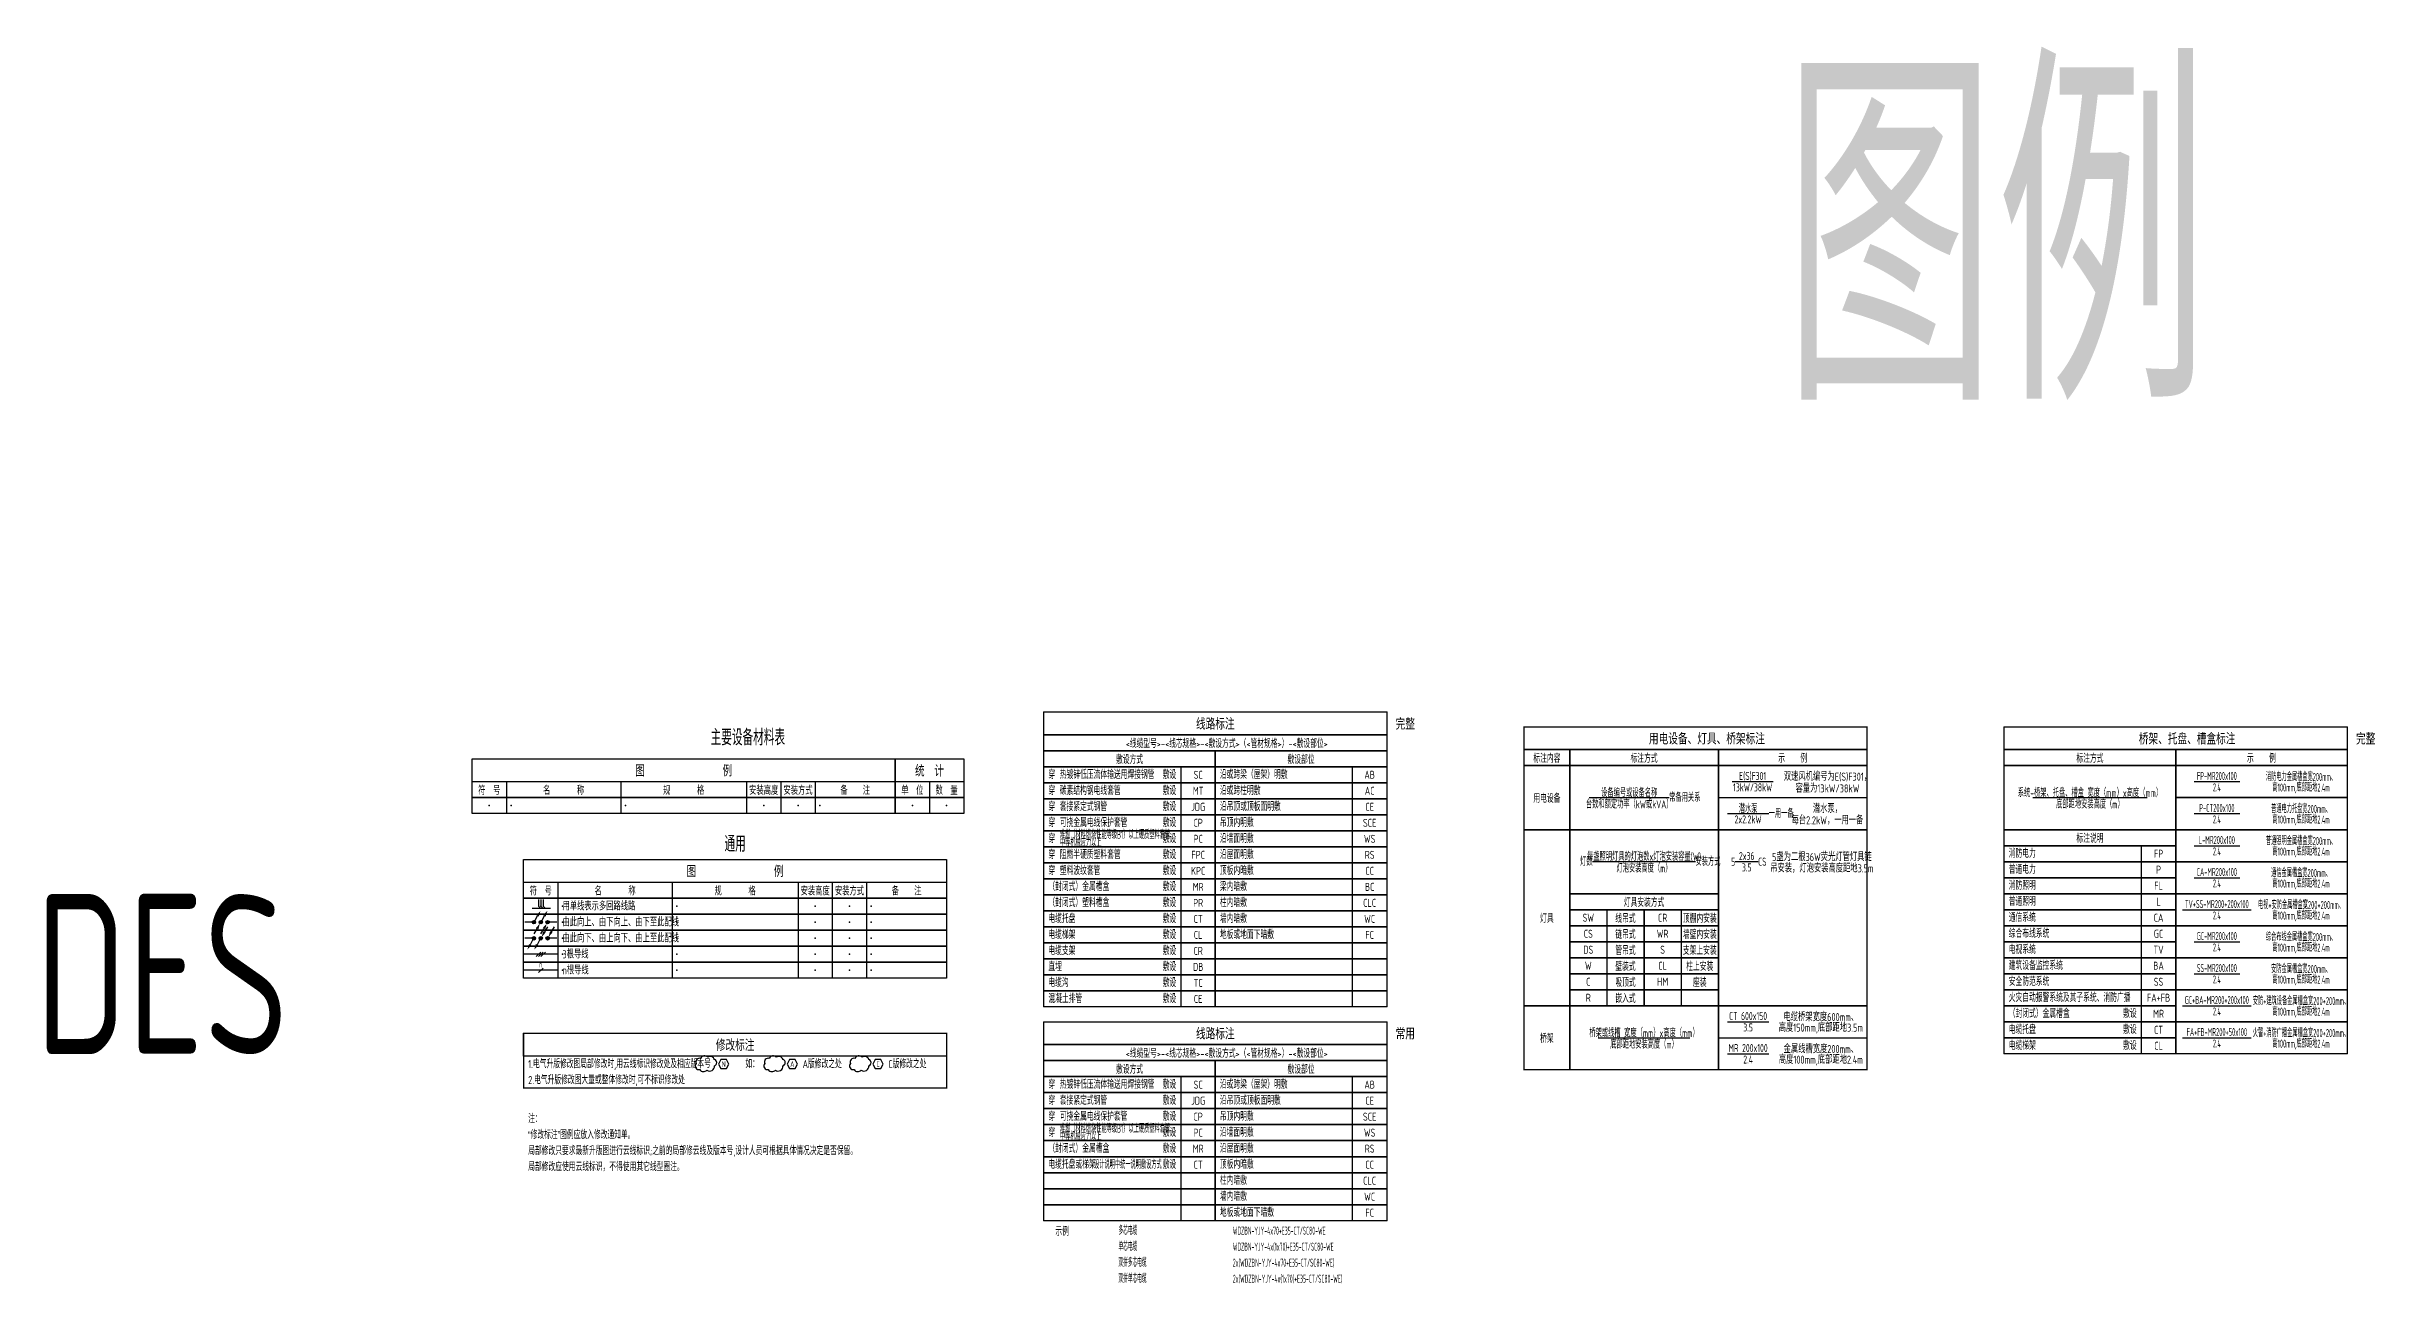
# Model space of a CAD drawing. Header units: millimetres. Extents: x -610917 to 349982, y -134386 to 210510.
# Drawn here: x -607983 to -506262, y 42239 to 96331 of the extents above; entities that cross this region are included whole.
import ezdxf
from ezdxf.enums import TextEntityAlignment as Align

# ---------------------------------------------------------------- set-up
doc = ezdxf.new("R2010")
doc.units = ezdxf.units.MM
doc.header["$LTSCALE"] = 500
doc.header["$MEASUREMENT"] = 0
doc.layers.get('0').update_dxf_attribs({"linetype": 'CONTINUOUS'})
for name, color, linetype in [('E-LITE-DIMS', 6, 'CONTINUOUS'), ('E-POWR-EQPM', 3, 'CONTINUOUS'), ('E-UNIV-DIAG', 2, 'CONTINUOUS'), ('E-UNIV-NOTE', 6, 'CONTINUOUS'), ('E-UNIV-REV', 6, 'CONTINUOUS'), ('E-UNIV-WIRE', 4, 'CONTINUOUS')]:
    doc.layers.add(name, color=color, linetype=linetype)
doc.styles.add('TH-STYLE3', font='tssdeng.shx', dxfattribs={"width": 0.7, "bigfont": 'tssdchn.shx'})

# ---------------------------------------------------------------- blocks, each defined once
blk = doc.blocks.new('E-BKTS1')
blk.add_line((0, -10), (185, -10))
at = {"linetype": 'Continuous'}
for p, q in [((15, -10), (15, -17)), ((65, -10), (65, -17)), ((120, -10), (120, -17)), ((135, -10), (135, -17)), ((150, -10), (150, -17))]:
    blk.add_line(p, q, dxfattribs=at)
blk.add_lwpolyline([(0, 0), (185, 0), (185, -17), (0, -17)], close=True)
at = {"layer": 'E-UNIV-NOTE', "style": 'TH-STYLE3', "width": 0.7}
for s, height, p in [('图                例', 5, (92.5, -5)), ('安装高度', 3.5, (127.5, -13.5)), ('安装方式', 3.5, (142.5, -13.5))]:
    blk.add_text(s, height=height, dxfattribs=at).set_placement(p, align=Align.MIDDLE)
at = {"layer": 'E-UNIV-NOTE', "linetype": 'Continuous', "style": 'TH-STYLE3', "width": 0.7}
for s, p in [('符  号', (7.5, -13.5)), ('名       称', (40, -13.5)), ('规       格', (92.5, -13.5)), ('备    注', (167.5, -13.5))]:
    blk.add_text(s, height=3.5, dxfattribs=at).set_placement(p, align=Align.MIDDLE)
blk = doc.blocks.new('E-BKTS2')
for p, q in [((0, 0), (185, 0)), ((0, -7), (0, 0)), ((185, 0), (185, -7)), ((185, -7), (0, -7))]:
    blk.add_line(p, q)
at = {"linetype": 'Continuous'}
for p, q in [((15, 0), (15, -7)), ((65, 0), (65, -7)), ((120, 0), (120, -7)), ((135, 0), (135, -7)), ((150, 0), (150, -7))]:
    blk.add_line(p, q, dxfattribs=at)
for p in [(7.5, -3.5), (17, -3.5), (67, -3.5), (127.5, -3.5), (142.5, -3.5), (152, -3.5)]:
    blk.add_point(p, dxfattribs=at)
blk = doc.blocks.new('E-BKTS4')
at = {"linetype": 'Continuous'}
blk.add_line((15, 0), (15, -7), dxfattribs=at)
blk.add_lwpolyline([(0, 0), (30, 0), (30, -7), (0, -7)], close=True)
for p in [(7.5, -3.5), (22.5, -3.5)]:
    blk.add_point(p, dxfattribs=at)
blk = doc.blocks.new('E-BKTS3')
blk.add_line((0, -10), (30, -10))
at = {"linetype": 'Continuous'}
blk.add_line((15, -10), (15, -17), dxfattribs=at)
blk.add_lwpolyline([(30, -17), (0, -17), (0, 0), (30, 0)], close=True)
at = {"layer": 'E-UNIV-NOTE', "linetype": 'Continuous', "style": 'TH-STYLE3', "width": 0.7}
for s, height, p in [('统  计', 5, (15, -5)), ('单  位', 3.5, (7.5, -13.5)), ('数  量', 3.5, (22.5, -13.5))]:
    blk.add_text(s, height=height, dxfattribs=at).set_placement(p, align=Align.MIDDLE)
blk = doc.blocks.new('E-ANNO12')
blk.add_lwpolyline([(-1.2, 2), (-2.3, 0), (-1.2, -2), (1.2, -2), (2.3, 0), (1.2, 2)], close=True)
at = {"style": 'TH-STYLE3', "width": 0.7}
blk.add_attdef('N', text='', height=2.5, dxfattribs=at).set_placement((0, 0), align=Align.MIDDLE)
blk = doc.blocks.new('E-BLEADER-1')
blk.add_line((0.4, 0.6), (1.6, 2.8))
at = {"const_width": 0.75}
blk.add_lwpolyline([(-0.4, 0, 1), (0.4, 0, 1)], format="xyb", close=True, dxfattribs=at)
blk.add_lwpolyline([(1.6, 2.8, 1.25, 0, 0), (2.9, 5, 0, 0, 0)], format="xyseb")
blk.add_circle((0, 0), 0.75)
blk = doc.blocks.new('E-BLEADER-2')
blk.add_line((-2.9, -5), (-1.6, -2.8))
at = {"const_width": 0.75}
blk.add_lwpolyline([(-0.4, 0, 1), (0.4, 0, 1)], format="xyb", close=True, dxfattribs=at)
blk.add_lwpolyline([(-1.6, -2.8, 1.25, 0, 0), (-0.4, -0.6, 0, 0, 0)], format="xyseb")
blk.add_circle((0, 0), 0.75)
blk = doc.blocks.new('E-anno03')
for p, q in [((-2, -1), (0, 1)), ((-1, -1), (1, 1)), ((0, -1), (2, 1))]:
    blk.add_line(p, q)
blk = doc.blocks.new('E-ANNO04')
blk.add_line((-1, -1), (1, 1))
at = {"style": 'TH-STYLE3', "width": 0.7}
blk.add_attdef('N', text='', height=2.5, dxfattribs=at).set_placement((0, 2.5), align=Align.MIDDLE)

msp = doc.modelspace()

# ---------------------------------------------------------------- linework, layer by layer
at = {"layer": 'E-POWR-EQPM'}
for p, q in [((-586468, 59034), (-586468, 58734)), ((-586368, 59034), (-586368, 58734)), ((-586268, 59034), (-586268, 58734)), ((-586668, 58034), (-587068, 58034)), ((-585943, 58634), (-586743, 58634)), ((-586368, 58634), (-586468, 58734)), ((-586368, 58734), (-586268, 58634)), ((-586268, 58734), (-586168, 58634)), ((-585668, 58034), (-586068, 58034)), ((-586668, 57334), (-587068, 57334)), ((-585668, 57334), (-586068, 57334))]:
    msp.add_line(p, q, dxfattribs=at)
at = {"layer": 'E-UNIV-DIAG'}
for p, q in [((-534868, 64884), (-534868, 65584)), ((-515868, 65584), (-507368, 65584)), ((-514868, 64884), (-514868, 65584)), ((-558368, 64134), (-558368, 64834)), ((-558368, 63434), (-558368, 64134)), ((-550868, 64134), (-550868, 64834)), ((-550868, 63434), (-550868, 64134)), ((-514868, 64884), (-507368, 64884)), ((-558368, 62734), (-558368, 63434)), ((-550868, 62734), (-550868, 63434)), ((-534868, 63484), (-528368, 63484)), ((-514868, 63484), (-507368, 63484)), ((-558368, 62034), (-558368, 62734)), ((-550868, 62034), (-550868, 62734)), ((-514868, 62084), (-507368, 62084)), ((-514868, 61384), (-514868, 62084)), ((-558368, 61334), (-558368, 62034)), ((-558368, 60634), (-558368, 61334)), ((-550868, 61334), (-550868, 62034)), ((-550868, 60634), (-550868, 61334)), ((-516368, 60684), (-516368, 61384)), ((-558368, 59934), (-558368, 60634)), ((-550868, 59934), (-550868, 60634)), ((-516368, 59984), (-516368, 60684)), ((-558368, 59234), (-558368, 59934)), ((-558368, 58534), (-558368, 59234)), ((-550868, 59234), (-550868, 59934)), ((-550868, 58534), (-550868, 59234)), ((-516368, 59284), (-516368, 59984)), ((-516368, 58584), (-516368, 59284)), ((-514868, 59284), (-507368, 59284)), ((-558368, 57834), (-558368, 58534)), ((-550868, 57834), (-550868, 58534)), ((-539743, 58584), (-539743, 57884)), ((-536493, 58584), (-536493, 57884)), ((-516368, 57884), (-516368, 58584)), ((-558368, 57134), (-558368, 57834)), ((-558368, 56434), (-558368, 57134)), ((-550868, 57134), (-550868, 57834)), ((-550868, 56434), (-550868, 57134)), ((-539743, 57884), (-539743, 57184)), ((-539743, 57184), (-539743, 56484)), ((-536493, 57884), (-536493, 57184)), ((-536493, 57184), (-536493, 56484)), ((-516368, 57184), (-516368, 57884)), ((-516368, 56484), (-516368, 57184)), ((-514868, 57884), (-507368, 57884)), ((-558368, 55734), (-558368, 56434)), ((-550868, 55734), (-550868, 56434)), ((-539743, 56484), (-539743, 55784)), ((-536493, 56484), (-536493, 55784)), ((-516368, 55784), (-516368, 56484)), ((-558368, 55034), (-558368, 55734)), ((-558368, 54334), (-558368, 55034)), ((-550868, 55034), (-550868, 55734)), ((-550868, 54334), (-550868, 55034)), ((-539743, 55784), (-539743, 55084)), ((-539743, 55084), (-539743, 54384)), ((-536493, 55784), (-536493, 55084)), ((-536493, 55084), (-536493, 54384)), ((-516368, 55084), (-516368, 55784)), ((-516368, 54384), (-516368, 55084)), ((-516368, 53684), (-516368, 54384)), ((-534868, 52984), (-528368, 52984)), ((-516368, 52984), (-516368, 53684)), ((-516368, 52284), (-516368, 52984)), ((-558368, 50584), (-558368, 51284)), ((-550868, 50584), (-550868, 51284)), ((-558368, 49884), (-558368, 50584)), ((-558368, 49184), (-558368, 49884)), ((-550868, 49884), (-550868, 50584)), ((-550868, 49184), (-550868, 49884)), ((-558368, 48484), (-558368, 49184)), ((-550868, 48484), (-550868, 49184)), ((-558368, 47784), (-558368, 48484)), ((-550868, 47784), (-550868, 48484)), ((-558368, 47084), (-558368, 47784)), ((-558368, 46384), (-558368, 47084)), ((-550868, 47084), (-550868, 47784)), ((-550868, 46384), (-550868, 47084)), ((-558368, 45684), (-558368, 46384)), ((-550868, 45684), (-550868, 46384)), ((-558368, 44984), (-558368, 45684)), ((-550868, 44984), (-550868, 45684))]:
    msp.add_line(p, q, dxfattribs=at)
at = {"layer": 'E-UNIV-DIAG', "const_width": 50}
for points in [[(-549368, 54334), (-564368, 54334), (-564368, 67234), (-549368, 67234)], [(-528368, 51584), (-543368, 51584), (-543368, 66584), (-528368, 66584)], [(-507368, 52284), (-522368, 52284), (-522368, 66584), (-507368, 66584)], [(-568618, 50784), (-587118, 50784), (-587118, 53184), (-568618, 53184)], [(-549368, 44984), (-564368, 44984), (-564368, 53684), (-549368, 53684)]]:
    msp.add_lwpolyline(points, close=True, dxfattribs=at)
at = {"layer": 'E-UNIV-DIAG'}
for points in [[(-549368, 66234), (-564368, 66234), (-564368, 67234), (-549368, 67234)], [(-549368, 65534), (-564368, 65534), (-564368, 66234), (-549368, 66234)], [(-528368, 65584), (-543368, 65584), (-543368, 66584), (-528368, 66584)], [(-507368, 65584), (-522368, 65584), (-522368, 66584), (-507368, 66584)], [(-556868, 64834), (-564368, 64834), (-564368, 65534), (-556868, 65534)], [(-549368, 64834), (-556868, 64834), (-556868, 65534), (-549368, 65534)], [(-541368, 64884), (-543368, 64884), (-543368, 65584), (-541368, 65584)], [(-534868, 64884), (-541368, 64884), (-541368, 65584), (-534868, 65584)], [(-528368, 64884), (-534868, 64884), (-534868, 65584), (-528368, 65584)], [(-514868, 64884), (-522368, 64884), (-522368, 65584), (-514868, 65584)], [(-507368, 64884), (-514868, 64884), (-514868, 65584), (-507368, 65584)], [(-556868, 64134), (-564368, 64134), (-564368, 64834), (-556868, 64834)], [(-556868, 63434), (-564368, 63434), (-564368, 64134), (-556868, 64134)], [(-549368, 64134), (-556868, 64134), (-556868, 64834), (-549368, 64834)], [(-549368, 63434), (-556868, 63434), (-556868, 64134), (-549368, 64134)], [(-541368, 62084), (-543368, 62084), (-543368, 64884), (-541368, 64884)], [(-534868, 62084), (-541368, 62084), (-541368, 64884), (-534868, 64884)], [(-528368, 62084), (-534868, 62084), (-534868, 64884), (-528368, 64884)], [(-514868, 62084), (-522368, 62084), (-522368, 64884), (-514868, 64884)], [(-514868, 64884), (-507368, 64884), (-507368, 63484), (-514868, 63484)], [(-556868, 62734), (-564368, 62734), (-564368, 63434), (-556868, 63434)], [(-549368, 62734), (-556868, 62734), (-556868, 63434), (-549368, 63434)], [(-514868, 63484), (-507368, 63484), (-507368, 62084), (-514868, 62084)], [(-556868, 62034), (-564368, 62034), (-564368, 62734), (-556868, 62734)], [(-549368, 62034), (-556868, 62034), (-556868, 62734), (-549368, 62734)], [(-541368, 54384), (-543368, 54384), (-543368, 62084), (-541368, 62084)], [(-534868, 59284), (-541368, 59284), (-541368, 62084), (-534868, 62084)], [(-528368, 54384), (-534868, 54384), (-534868, 62084), (-528368, 62084)], [(-514868, 61384), (-522368, 61384), (-522368, 62084), (-514868, 62084)], [(-514868, 62084), (-507368, 62084), (-507368, 60684), (-514868, 60684)], [(-556868, 61334), (-564368, 61334), (-564368, 62034), (-556868, 62034)], [(-556868, 60634), (-564368, 60634), (-564368, 61334), (-556868, 61334)], [(-549368, 61334), (-556868, 61334), (-556868, 62034), (-549368, 62034)], [(-549368, 60634), (-556868, 60634), (-556868, 61334), (-549368, 61334)], [(-514868, 60684), (-522368, 60684), (-522368, 61384), (-514868, 61384)], [(-556868, 59934), (-564368, 59934), (-564368, 60634), (-556868, 60634)], [(-549368, 59934), (-556868, 59934), (-556868, 60634), (-549368, 60634)], [(-514868, 59984), (-522368, 59984), (-522368, 60684), (-514868, 60684)], [(-514868, 60684), (-507368, 60684), (-507368, 59284), (-514868, 59284)], [(-556868, 59234), (-564368, 59234), (-564368, 59934), (-556868, 59934)], [(-556868, 58534), (-564368, 58534), (-564368, 59234), (-556868, 59234)], [(-549368, 59234), (-556868, 59234), (-556868, 59934), (-549368, 59934)], [(-549368, 58534), (-556868, 58534), (-556868, 59234), (-549368, 59234)], [(-534868, 58584), (-541368, 58584), (-541368, 59284), (-534868, 59284)], [(-514868, 59284), (-522368, 59284), (-522368, 59984), (-514868, 59984)], [(-514868, 58584), (-522368, 58584), (-522368, 59284), (-514868, 59284)], [(-514868, 59284), (-507368, 59284), (-507368, 57884), (-514868, 57884)], [(-556868, 57834), (-564368, 57834), (-564368, 58534), (-556868, 58534)], [(-549368, 57834), (-556868, 57834), (-556868, 58534), (-549368, 58534)], [(-538118, 57884), (-541368, 57884), (-541368, 58584), (-538118, 58584)], [(-534868, 57884), (-538118, 57884), (-538118, 58584), (-534868, 58584)], [(-514868, 57884), (-522368, 57884), (-522368, 58584), (-514868, 58584)], [(-556868, 57134), (-564368, 57134), (-564368, 57834), (-556868, 57834)], [(-556868, 56434), (-564368, 56434), (-564368, 57134), (-556868, 57134)], [(-549368, 57134), (-556868, 57134), (-556868, 57834), (-549368, 57834)], [(-549368, 56434), (-556868, 56434), (-556868, 57134), (-549368, 57134)], [(-538118, 57184), (-541368, 57184), (-541368, 57884), (-538118, 57884)], [(-538118, 56484), (-541368, 56484), (-541368, 57184), (-538118, 57184)], [(-534868, 57184), (-538118, 57184), (-538118, 57884), (-534868, 57884)], [(-534868, 56484), (-538118, 56484), (-538118, 57184), (-534868, 57184)], [(-514868, 57184), (-522368, 57184), (-522368, 57884), (-514868, 57884)], [(-514868, 56484), (-522368, 56484), (-522368, 57184), (-514868, 57184)], [(-514868, 57884), (-507368, 57884), (-507368, 56484), (-514868, 56484)], [(-556868, 55734), (-564368, 55734), (-564368, 56434), (-556868, 56434)], [(-549368, 55734), (-556868, 55734), (-556868, 56434), (-549368, 56434)], [(-538118, 55784), (-541368, 55784), (-541368, 56484), (-538118, 56484)], [(-534868, 55784), (-538118, 55784), (-538118, 56484), (-534868, 56484)], [(-514868, 55784), (-522368, 55784), (-522368, 56484), (-514868, 56484)], [(-514868, 56484), (-507368, 56484), (-507368, 55084), (-514868, 55084)], [(-556868, 55034), (-564368, 55034), (-564368, 55734), (-556868, 55734)], [(-556868, 54334), (-564368, 54334), (-564368, 55034), (-556868, 55034)], [(-549368, 55034), (-556868, 55034), (-556868, 55734), (-549368, 55734)], [(-549368, 54334), (-556868, 54334), (-556868, 55034), (-549368, 55034)], [(-538118, 55084), (-541368, 55084), (-541368, 55784), (-538118, 55784)], [(-538118, 54384), (-541368, 54384), (-541368, 55084), (-538118, 55084)], [(-534868, 55084), (-538118, 55084), (-538118, 55784), (-534868, 55784)], [(-534868, 54384), (-538118, 54384), (-538118, 55084), (-534868, 55084)], [(-514868, 55084), (-522368, 55084), (-522368, 55784), (-514868, 55784)], [(-514868, 54384), (-522368, 54384), (-522368, 55084), (-514868, 55084)], [(-514868, 55084), (-507368, 55084), (-507368, 53684), (-514868, 53684)], [(-541368, 51584), (-543368, 51584), (-543368, 54384), (-541368, 54384)], [(-534868, 51584), (-541368, 51584), (-541368, 54384), (-534868, 54384)], [(-528368, 51584), (-534868, 51584), (-534868, 54384), (-528368, 54384)], [(-514868, 53684), (-522368, 53684), (-522368, 54384), (-514868, 54384)], [(-568618, 52184), (-587118, 52184), (-587118, 53184), (-568618, 53184)], [(-549368, 52684), (-564368, 52684), (-564368, 53684), (-549368, 53684)], [(-514868, 52984), (-522368, 52984), (-522368, 53684), (-514868, 53684)], [(-514868, 52284), (-522368, 52284), (-522368, 52984), (-514868, 52984)], [(-514868, 53684), (-507368, 53684), (-507368, 52284), (-514868, 52284)], [(-549368, 51984), (-564368, 51984), (-564368, 52684), (-549368, 52684)], [(-556868, 51284), (-564368, 51284), (-564368, 51984), (-556868, 51984)], [(-549368, 51284), (-556868, 51284), (-556868, 51984), (-549368, 51984)], [(-556868, 50584), (-564368, 50584), (-564368, 51284), (-556868, 51284)], [(-549368, 50584), (-556868, 50584), (-556868, 51284), (-549368, 51284)], [(-556868, 49884), (-564368, 49884), (-564368, 50584), (-556868, 50584)], [(-556868, 49184), (-564368, 49184), (-564368, 49884), (-556868, 49884)], [(-549368, 49884), (-556868, 49884), (-556868, 50584), (-549368, 50584)], [(-549368, 49184), (-556868, 49184), (-556868, 49884), (-549368, 49884)], [(-556868, 48484), (-564368, 48484), (-564368, 49184), (-556868, 49184)], [(-549368, 48484), (-556868, 48484), (-556868, 49184), (-549368, 49184)], [(-556868, 47784), (-564368, 47784), (-564368, 48484), (-556868, 48484)], [(-549368, 47784), (-556868, 47784), (-556868, 48484), (-549368, 48484)], [(-556868, 47084), (-564368, 47084), (-564368, 47784), (-556868, 47784)], [(-556868, 46384), (-564368, 46384), (-564368, 47084), (-556868, 47084)], [(-549368, 47084), (-556868, 47084), (-556868, 47784), (-549368, 47784)], [(-549368, 46384), (-556868, 46384), (-556868, 47084), (-549368, 47084)], [(-556868, 45684), (-564368, 45684), (-564368, 46384), (-556868, 46384)], [(-549368, 45684), (-556868, 45684), (-556868, 46384), (-549368, 46384)], [(-556868, 44984), (-564368, 44984), (-564368, 45684), (-556868, 45684)], [(-549368, 44984), (-556868, 44984), (-556868, 45684), (-549368, 45684)]]:
    msp.add_lwpolyline(points, close=True, dxfattribs=at)
at = {"layer": 'E-UNIV-NOTE'}
for p, q in [((-534268, 64184), (-532468, 64184)), ((-514067, 64184), (-512067, 64184)), ((-540518, 63484), (-537018, 63484)), ((-521118, 63484), (-516118, 63484)), ((-534468, 62784), (-532668, 62784)), ((-514067, 62784), (-512067, 62784)), ((-514067, 61384), (-512067, 61384)), ((-535868, 60684), (-540368, 60684)), ((-533128, 60684), (-534128, 60684)), ((-514067, 59984), (-512067, 59984)), ((-514567, 58584), (-511567, 58584)), ((-514067, 57184), (-512067, 57184)), ((-514067, 55784), (-512067, 55784)), ((-514567, 54384), (-511567, 54384)), ((-540118, 52984), (-536118, 52984)), ((-534467, 53684), (-532667, 53684)), ((-514567, 52984), (-511567, 52984)), ((-534467, 52284), (-532667, 52284))]:
    msp.add_line(p, q, dxfattribs=at)
at = {"layer": 'E-UNIV-REV'}
for points in [[(-578775, 51756, 0.7220598), (-578774, 52036, 0.5205671), (-579067, 52131, 0.5205671), (-579378, 52084, 0.6294981), (-579576, 51857, 0.7100987), (-579416, 51593, 0.5205671), (-579104, 51574, 0.6745122), (-578775, 51756)], [(-575775, 51756, 0.7220598), (-575774, 52036, 0.5205671), (-576067, 52131, 0.5205671), (-576378, 52084, 0.6294981), (-576576, 51857, 0.7100987), (-576416, 51593, 0.5205671), (-576104, 51574, 0.6745122), (-575775, 51756)], [(-572025, 51756, 0.7220598), (-572024, 52036, 0.5205671), (-572317, 52131, 0.5205671), (-572628, 52084, 0.6294981), (-572826, 51857, 0.7100987), (-572666, 51593, 0.5205671), (-572354, 51574, 0.6745122), (-572025, 51756)]]:
    msp.add_lwpolyline(points, format="xyb", close=True, dxfattribs=at)
at = {"layer": 'E-UNIV-WIRE'}
for p, q in [((-585618, 56634), (-587118, 56634)), ((-585618, 55934), (-587118, 55934))]:
    msp.add_line(p, q, dxfattribs=at)

# ---------------------------------------------------------------- block references
at = {"layer": 'E-LITE-DIMS', "xscale": 100, "yscale": 100, "zscale": 100}
msp.add_blockref('E-anno03', (-586368, 56634), dxfattribs=at)
msp.add_blockref('E-ANNO04', (-586368, 55934), dxfattribs=at).add_auto_attribs({'N': 'n'})
at = {"layer": 'E-POWR-EQPM', "xscale": 100, "yscale": 100, "zscale": 100}
for name, p in [('E-BLEADER-1', (-586668, 58034)), ('E-BLEADER-2', (-586368, 58034)), ('E-BLEADER-1', (-586368, 58034)), ('E-BLEADER-2', (-586068, 58034))]:
    msp.add_blockref(name, p, dxfattribs=at)
at = {"layer": 'E-POWR-EQPM', "xscale": 100, "yscale": 100, "zscale": 100, "rotation": 180}
for name, p in [('E-BLEADER-1', (-586668, 57334)), ('E-BLEADER-1', (-586368, 57334)), ('E-BLEADER-2', (-586368, 57334)), ('E-BLEADER-2', (-586068, 57334))]:
    msp.add_blockref(name, p, dxfattribs=at)
at = {"layer": 'E-UNIV-DIAG', "xscale": 100, "yscale": 100, "zscale": 100}
for name, p in [('E-BKTS1', (-589368, 65184)), ('E-BKTS3', (-570868, 65184)), ('E-BKTS2', (-589368, 63484)), ('E-BKTS4', (-570868, 63484)), ('E-BKTS1', (-587118, 60784)), ('E-BKTS2', (-587118, 59084)), ('E-BKTS2', (-587118, 58384)), ('E-BKTS2', (-587118, 57684)), ('E-BKTS2', (-587118, 56984)), ('E-BKTS2', (-587118, 56284))]:
    msp.add_blockref(name, p, dxfattribs=at)
at = {"layer": 'E-UNIV-REV', "xscale": 100, "yscale": 100, "zscale": 100}
for p, values in [((-578368, 51834), {'N': 'N'}), ((-575368, 51834), {'N': 'A'}), ((-571618, 51834), {'N': 'C'})]:
    msp.add_blockref('E-ANNO12', p, dxfattribs=at).add_auto_attribs(values)

# ---------------------------------------------------------------- texts
at = {"layer": 'E-UNIV-NOTE', "style": 'TH-STYLE3'}
for s, height, width, p in [('图例', 14000, 0.7, (-522708, 88603)), ('主要设备材料表', 700, 0.7, (-577311, 66155)), ('线路标注', 500, 0.65, (-556868, 66734)), ('完整', 500, 0.65, (-548559, 66734)), ('用电设备、灯具、桥架标注', 500, 0.65, (-535368, 66084)), ('桥架、托盘、槽盒标注', 500, 0.65, (-514368, 66084)), ('完整', 500, 0.65, (-506559, 66084)), ('敷设方式', 350, 0.65, (-560618, 65184)), ('<线缆型号>-<线芯规格>-<敷设方式>（<管材规格>）-<敷设部位>', 350, 0.65, (-556368, 65884)), ('敷设部位', 350, 0.65, (-553118, 65184)), ('标注内容', 350, 0.65, (-542368, 65234)), ('标注方式', 350, 0.65, (-538118, 65234)), ('示    例', 350, 0.65, (-531618, 65234)), ('标注方式', 350, 0.65, (-518618, 65234)), ('示    例', 350, 0.65, (-511118, 65234)), ('SC', 350, 0.65, (-557618, 64484)), ('AB', 350, 0.65, (-550118, 64484)), ('13kW/38kW', 350, 0.6, (-533368, 63934)), ('E(S)F301', 350, 0.6, (-533368, 64434)), ('双速风机编号为E(S)F301，', 350, 0.7, (-530097, 64434)), ('容量为13kW/38kW', 350, 0.7, (-530097, 63934)), ('FP-MR200x100', 350, 0.5, (-513067, 64434)), ('2.4', 350, 0.5, (-513067, 63934)), ('消防电力金属槽盒宽200mm、', 350, 0.5, (-509387, 64434)), ('高100mm,底部距地2.4m', 350, 0.5, (-509387, 63934)), ('JDG', 350, 0.65, (-557618, 63084)), ('MT', 350, 0.65, (-557618, 63784)), ('AC', 350, 0.65, (-550118, 63784)), ('CE', 350, 0.65, (-550118, 63084)), ('用电设备', 350, 0.65, (-542368, 63484)), ('台数和额定功率（kW或kVA）', 350, 0.6, (-538768, 63234)), ('设备编号或设备名称', 350, 0.6, (-538768, 63734)), ('潜水泵', 350, 0.6, (-533568, 63034)), ('潜水泵，', 350, 0.7, (-530097, 63034)), ('系统-桥架、托盘、槽盒 宽度（mm）x高度（mm）', 350, 0.6, (-518618, 63734)), ('底部距地安装高度（m）', 350, 0.6, (-518618, 63234)), ('P-CT200x100', 350, 0.5, (-513067, 63034)), ('普通电力托盘宽200mm、', 350, 0.5, (-509387, 63034)), ('CP', 350, 0.65, (-557618, 62384)), ('SCE', 350, 0.65, (-550118, 62384)), ('2x2.2kW', 350, 0.6, (-533568, 62534)), ('每台2.2kW，一用一备', 350, 0.7, (-530097, 62534)), ('2.4', 350, 0.5, (-513067, 62534)), ('高100mm,底部距地2.4m', 350, 0.5, (-509387, 62534)), ('通用', 700, 0.7, (-577868, 61484)), ('FPC', 350, 0.65, (-557618, 60984)), ('PC', 350, 0.65, (-557618, 61684)), ('WS', 350, 0.65, (-550118, 61684)), ('RS', 350, 0.65, (-550118, 60984)), ('每盏照明灯具的灯泡数x灯泡安装容量(W)', 350, 0.6, (-538118, 60934)), ('2x36', 350, 0.6, (-533628, 60934)), ('5盏为二根36W荧光灯管灯具链', 350, 0.7, (-530341, 60934)), ('标注说明', 350, 0.65, (-518618, 61734)), ('FP', 350, 0.65, (-515618, 61034)), ('L-MR200x100', 350, 0.5, (-513067, 61634)), ('2.4', 350, 0.5, (-513067, 61134)), ('普通照明金属槽盒宽200mm、', 350, 0.5, (-509387, 61634)), ('高100mm,底部距地2.4m', 350, 0.5, (-509387, 61134)), ('KPC', 350, 0.65, (-557618, 60284)), ('CC', 350, 0.65, (-550118, 60284)), ('灯泡安装高度（m）', 350, 0.6, (-538118, 60434)), ('3.5', 350, 0.6, (-533628, 60434)), ('吊安装，灯泡安装高度距地3.5m', 350, 0.7, (-530341, 60434)), ('P', 350, 0.65, (-515618, 60334)), ('CA-MR200x100', 350, 0.5, (-513067, 60234)), ('通信金属槽盒宽200mm、', 350, 0.5, (-509387, 60234)), ('DES', 7000, 0.7, (-602948, 55781)), ('MR', 350, 0.65, (-557618, 59584)), ('PR', 350, 0.65, (-557618, 58884)), ('CLC', 350, 0.65, (-550118, 58884)), ('BC', 350, 0.65, (-550118, 59584)), ('灯具安装方式', 350, 0.65, (-538118, 58934)), ('FL', 350, 0.65, (-515618, 59634)), ('L', 350, 0.65, (-515618, 58934)), ('TV+SS-MR200+200x100', 350, 0.5, (-513067, 58834)), ('2.4', 350, 0.5, (-513067, 59734)), ('电视+安防金属槽盒宽200+200mm、', 350, 0.5, (-509387, 58834)), ('高100mm,底部距地2.4m', 350, 0.5, (-509387, 59734)), ('CT', 350, 0.65, (-557618, 58184)), ('WC', 350, 0.65, (-550118, 58184)), ('灯具', 350, 0.65, (-542368, 58234)), ('SW', 350, 0.65, (-540556, 58234)), ('线吊式', 350, 0.65, (-538931, 58234)), ('CR', 350, 0.65, (-537306, 58234)), ('顶棚内安装', 350, 0.65, (-535681, 58234)), ('CA', 350, 0.65, (-515618, 58234)), ('2.4', 350, 0.5, (-513067, 58334)), ('高100mm,底部距地2.4m', 350, 0.5, (-509387, 58334)), ('CL', 350, 0.65, (-557618, 57484)), ('FC', 350, 0.65, (-550118, 57484)), ('DS', 350, 0.65, (-540556, 56834)), ('CS', 350, 0.65, (-540556, 57534)), ('链吊式', 350, 0.65, (-538931, 57534)), ('管吊式', 350, 0.65, (-538931, 56834)), ('WR', 350, 0.65, (-537306, 57534)), ('S', 350, 0.65, (-537306, 56834)), ('墙壁内安装', 350, 0.65, (-535681, 57534)), ('支架上安装', 350, 0.65, (-535681, 56834)), ('TV', 350, 0.65, (-515618, 56834)), ('GC', 350, 0.65, (-515618, 57534)), ('GC-MR200x100', 350, 0.5, (-513067, 57434)), ('2.4', 350, 0.5, (-513067, 56934)), ('综合布线金属槽盒宽200mm、', 350, 0.5, (-509387, 57434)), ('高100mm,底部距地2.4m', 350, 0.5, (-509387, 56934)), ('DB', 350, 0.65, (-557618, 56084)), ('CR', 350, 0.65, (-557618, 56784)), ('W', 350, 0.65, (-540556, 56134)), ('壁装式', 350, 0.65, (-538931, 56134)), ('CL', 350, 0.65, (-537306, 56134)), ('柱上安装', 350, 0.65, (-535681, 56134)), ('BA', 350, 0.65, (-515618, 56134)), ('SS-MR200x100', 350, 0.5, (-513067, 56034)), ('安防金属槽盒宽200mm、', 350, 0.5, (-509387, 56034)), ('TC', 350, 0.65, (-557618, 55384)), ('C', 350, 0.65, (-540556, 55434)), ('吸顶式', 350, 0.65, (-538931, 55434)), ('HM', 350, 0.65, (-537306, 55434)), ('座装', 350, 0.65, (-535681, 55434)), ('SS', 350, 0.65, (-515618, 55434)), ('2.4', 350, 0.5, (-513067, 55534)), ('高100mm,底部距地2.4m', 350, 0.5, (-509387, 55534)), ('CE', 350, 0.65, (-557618, 54684)), ('R', 350, 0.65, (-540556, 54734)), ('嵌入式', 350, 0.65, (-538931, 54734)), ('CT 600x150', 350, 0.6, (-533567, 53934)), ('电缆桥架宽度600mm、', 350, 0.7, (-530387, 53934)), ('FA+FB', 350, 0.65, (-515618, 54734)), ('MR', 350, 0.65, (-515618, 54034)), ('GC+BA-MR200+200x100', 350, 0.5, (-513067, 54634)), ('2.4', 350, 0.5, (-513067, 54134)), ('安防+建筑设备金属槽盒宽200+200mm、', 350, 0.5, (-509387, 54634)), ('高100mm,底部距地2.4m', 350, 0.5, (-509387, 54134)), ('修改标注', 500, 0.65, (-577868, 52684)), ('线路标注', 500, 0.65, (-556868, 53184)), ('常用', 500, 0.65, (-548559, 53184)), ('桥架', 350, 0.65, (-542368, 52984)), ('桥架或线槽 宽度（mm）x高度（mm）', 350, 0.6, (-538118, 53234)), ('底部距地安装高度（m）', 350, 0.6, (-538118, 52734)), ('3.5', 350, 0.6, (-533567, 53434)), ('高度150mm,底部距地3.5m', 350, 0.7, (-530387, 53434)), ('CT', 350, 0.65, (-515618, 53334)), ('FA+FB-MR200+50x100', 350, 0.5, (-513067, 53234)), ('2.4', 350, 0.5, (-513067, 52734)), ('火警+消防广播金属槽盒宽200+200mm、', 350, 0.5, (-509387, 53234)), ('高100mm,底部距地2.4m', 350, 0.5, (-509387, 52734)), ('<线缆型号>-<线芯规格>-<敷设方式>（<管材规格>）-<敷设部位>', 350, 0.65, (-556368, 52334)), ('MR 200x100', 350, 0.6, (-533567, 52534)), ('2.4', 350, 0.6, (-533567, 52034)), ('高度100mm,底部距地2.4m', 350, 0.7, (-530387, 52034)), ('金属线槽宽度200mm、', 350, 0.7, (-530387, 52534)), ('CL', 350, 0.65, (-515618, 52634)), ('敷设方式', 350, 0.65, (-560618, 51634)), ('SC', 350, 0.65, (-557618, 50934)), ('敷设部位', 350, 0.65, (-553118, 51634)), ('AB', 350, 0.65, (-550118, 50934)), ('JDG', 350, 0.65, (-557618, 50234)), ('CE', 350, 0.65, (-550118, 50234)), ('CP', 350, 0.65, (-557618, 49534)), ('PC', 350, 0.65, (-557618, 48834)), ('SCE', 350, 0.65, (-550118, 49534)), ('WS', 350, 0.65, (-550118, 48834)), ('MR', 350, 0.65, (-557618, 48134)), ('RS', 350, 0.65, (-550118, 48134)), ('CT', 350, 0.65, (-557618, 47434)), ('CLC', 350, 0.65, (-550118, 46734)), ('CC', 350, 0.65, (-550118, 47434)), ('WC', 350, 0.65, (-550118, 46034)), ('FC', 350, 0.65, (-550118, 45334)), ('示例', 350, 0.65, (-563566, 44548))]:
    msp.add_text(s, height=height, dxfattribs=dict(at, width=width)).set_placement(p, align=Align.MIDDLE)
for s, width, p in [('穿', 0.65, (-564168, 64484)), ('热镀锌低压流体输送用焊接钢管', 0.65, (-563668, 64484)), ('敷设', 0.65, (-559168, 64484)), ('沿或跨梁（屋架）明敷', 0.65, (-556668, 64484)), ('穿', 0.65, (-564168, 63784)), ('穿', 0.65, (-564168, 63084)), ('碳素结构钢电线套管', 0.65, (-563668, 63784)), ('套接紧定式钢管', 0.65, (-563668, 63084)), ('敷设', 0.65, (-559168, 63784)), ('敷设', 0.65, (-559168, 63084)), ('沿或跨柱明敷', 0.65, (-556668, 63784)), ('沿吊顶或顶板面明敷', 0.65, (-556668, 63084)), ('常备用关系', 0.6, (-537018, 63484)), ('穿', 0.65, (-564168, 62384)), ('难燃（材料燃烧性能等级B1）以上硬质塑料套管', 0.5, (-563668, 61859)), ('可挠金属电线保护套管', 0.65, (-563668, 62384)), ('敷设', 0.65, (-559168, 62384)), ('吊顶内明敷', 0.65, (-556668, 62384)), ('一用一备', 0.6, (-532668, 62784)), ('穿', 0.65, (-564168, 61684)), ('穿', 0.65, (-564168, 60984)), ('中等机械应力以上', 0.5, (-563668, 61509)), ('阻燃半硬质塑料套管', 0.65, (-563668, 60984)), ('敷设', 0.65, (-559168, 61684)), ('敷设', 0.65, (-559168, 60984)), ('沿墙面明敷', 0.65, (-556668, 61684)), ('沿屋面明敷', 0.65, (-556668, 60984)), ('消防电力', 0.65, (-522168, 61034)), ('穿', 0.65, (-564168, 60284)), ('塑料波纹套管', 0.65, (-563668, 60284)), ('敷设', 0.65, (-559168, 60284)), ('顶板内暗敷', 0.65, (-556668, 60284)), ('安装方式', 0.6, (-535868, 60684)), ('CS', 0.6, (-533128, 60684)), ('普通电力', 0.65, (-522168, 60334)), ('（封闭式）金属槽盒', 0.65, (-564168, 59584)), ('（封闭式）塑料槽盒', 0.65, (-564168, 58884)), ('敷设', 0.65, (-559168, 59584)), ('敷设', 0.65, (-559168, 58884)), ('梁内暗敷', 0.65, (-556668, 59584)), ('柱内暗敷', 0.65, (-556668, 58884)), ('消防照明', 0.65, (-522168, 59634)), ('普通照明', 0.65, (-522168, 58934)), ('用单线表示多回路线路', 0.7, (-585418, 58734)), ('由此向上、由下向上、由下至此配线', 0.7, (-585418, 58034)), ('电缆托盘', 0.65, (-564168, 58184)), ('敷设', 0.65, (-559168, 58184)), ('墙内暗敷', 0.65, (-556668, 58184)), ('通信系统', 0.65, (-522168, 58234)), ('由此向下、由上向下、由上至此配线', 0.7, (-585418, 57334)), ('电缆梯架', 0.65, (-564168, 57484)), ('电缆支架', 0.65, (-564168, 56784)), ('敷设', 0.65, (-559168, 57484)), ('敷设', 0.65, (-559168, 56784)), ('地板或地面下暗敷', 0.65, (-556668, 57484)), ('综合布线系统', 0.65, (-522168, 57534)), ('电视系统', 0.65, (-522168, 56834)), ('3根导线', 0.7, (-585418, 56634)), ('n根导线', 0.7, (-585418, 55934)), ('直埋', 0.65, (-564168, 56084)), ('敷设', 0.65, (-559168, 56084)), ('建筑设备监控系统', 0.65, (-522168, 56134)), ('电缆沟', 0.65, (-564168, 55384)), ('敷设', 0.65, (-559168, 55384)), ('火灾自动报警系统及其子系统、消防广播', 0.65, (-522168, 54734)), ('安全防范系统', 0.65, (-522168, 55434)), ('混凝土排管', 0.65, (-564168, 54684)), ('敷设', 0.65, (-559168, 54684)), ('（封闭式）金属槽盒', 0.65, (-522168, 54034)), ('敷设', 0.65, (-517168, 54034)), ('电缆托盘', 0.65, (-522168, 53334)), ('敷设', 0.65, (-517168, 53334)), ('1.电气升版修改图局部修改时,用云线标识修改处及相应版本号', 0.65, (-586918, 51834)), ('电缆梯架', 0.65, (-522168, 52634)), ('敷设', 0.65, (-517168, 52634)), ('2.电气升版修改图大量或整体修改时,可不标识修改处', 0.65, (-586918, 51134)), ('穿', 0.65, (-564168, 50934)), ('热镀锌低压流体输送用焊接钢管', 0.65, (-563668, 50934)), ('敷设', 0.65, (-559168, 50934)), ('沿或跨梁（屋架）明敷', 0.65, (-556668, 50934)), ('穿', 0.65, (-564168, 50234)), ('套接紧定式钢管', 0.65, (-563668, 50234)), ('敷设', 0.65, (-559168, 50234)), ('沿吊顶或顶板面明敷', 0.65, (-556668, 50234)), ('注：', 0.65, (-586918, 49434)), ('“修改标注”图例应放入修改通知单。', 0.65, (-586918, 48734)), ('穿', 0.65, (-564168, 49534)), ('穿', 0.65, (-564168, 48834)), ('难燃（材料燃烧性能等级B1）以上硬质塑料套管', 0.5, (-563668, 49009)), ('可挠金属电线保护套管', 0.65, (-563668, 49534)), ('中等机械应力以上', 0.5, (-563668, 48659)), ('敷设', 0.65, (-559168, 49534)), ('敷设', 0.65, (-559168, 48834)), ('沿墙面明敷', 0.65, (-556668, 48834)), ('吊顶内明敷', 0.65, (-556668, 49534)), ('局部修改只要求最新升版图进行云线标识;之前的局部修云线及版本号,设计人员可根据具体情况决定是否保留。', 0.65, (-586918, 48034)), ('（封闭式）金属槽盒', 0.65, (-564168, 48134)), ('敷设', 0.65, (-559168, 48134)), ('沿屋面明敷', 0.65, (-556668, 48134)), ('局部修改应使用云线标识，不得使用其它线型圈注。', 0.65, (-586918, 47334)), ('电缆托盘或梯架', 0.65, (-564168, 47434)), ('敷设', 0.65, (-559168, 47434)), ('柱内暗敷', 0.65, (-556668, 46734)), ('顶板内暗敷', 0.65, (-556668, 47434)), ('墙内暗敷', 0.65, (-556668, 46034)), ('多芯电缆', 0.45, (-561103, 44548)), ('地板或地面下暗敷', 0.65, (-556668, 45334)), ('单芯电缆', 0.45, (-561103, 43848)), ('WDZBN-YJY-4x70+E35-CT/SC80-WE', 0.45, (-556103, 44548)), ('WDZBN-YJY-4x(1x70)+E35-CT/SC80-WE', 0.45, (-556103, 43848)), ('双拼多芯电缆', 0.45, (-561103, 43148)), ('2x(WDZBN-YJY-4x70+E35-CT/SC80-WE)', 0.45, (-556103, 43148)), ('双拼单芯电缆', 0.45, (-561103, 42448)), ('2x(WDZBN-YJY-4x(1x70)+E35-CT/SC80-WE)', 0.45, (-556103, 42448))]:
    msp.add_text(s, height=350, dxfattribs=dict(at, width=width)).set_placement(p, align=Align.MIDDLE_LEFT)
at = {"layer": 'E-UNIV-NOTE', "style": 'TH-STYLE3', "width": 0.6}
for s, p in [('灯数', (-540368, 60684)), ('5', (-534128, 60684))]:
    msp.add_text(s, height=350, dxfattribs=at).set_placement(p, align=Align.MIDDLE_RIGHT)
at = {"layer": 'E-UNIV-NOTE', "color": 1, "style": 'TH-STYLE3', "width": 0.5}
msp.add_text('设计说明中统一说明敷设方式', height=350, dxfattribs=at).set_placement((-562168, 47434), align=Align.MIDDLE_LEFT)
at = {"layer": 'E-UNIV-REV', "style": 'TH-STYLE3', "width": 0.65}
for s, p in [('如：', (-577418, 51834)), ('A版修改之处', (-574918, 51834)), ('C版修改之处', (-571168, 51834))]:
    msp.add_text(s, height=350, dxfattribs=at).set_placement(p, align=Align.MIDDLE_LEFT)

doc.saveas('drawing.dxf')
